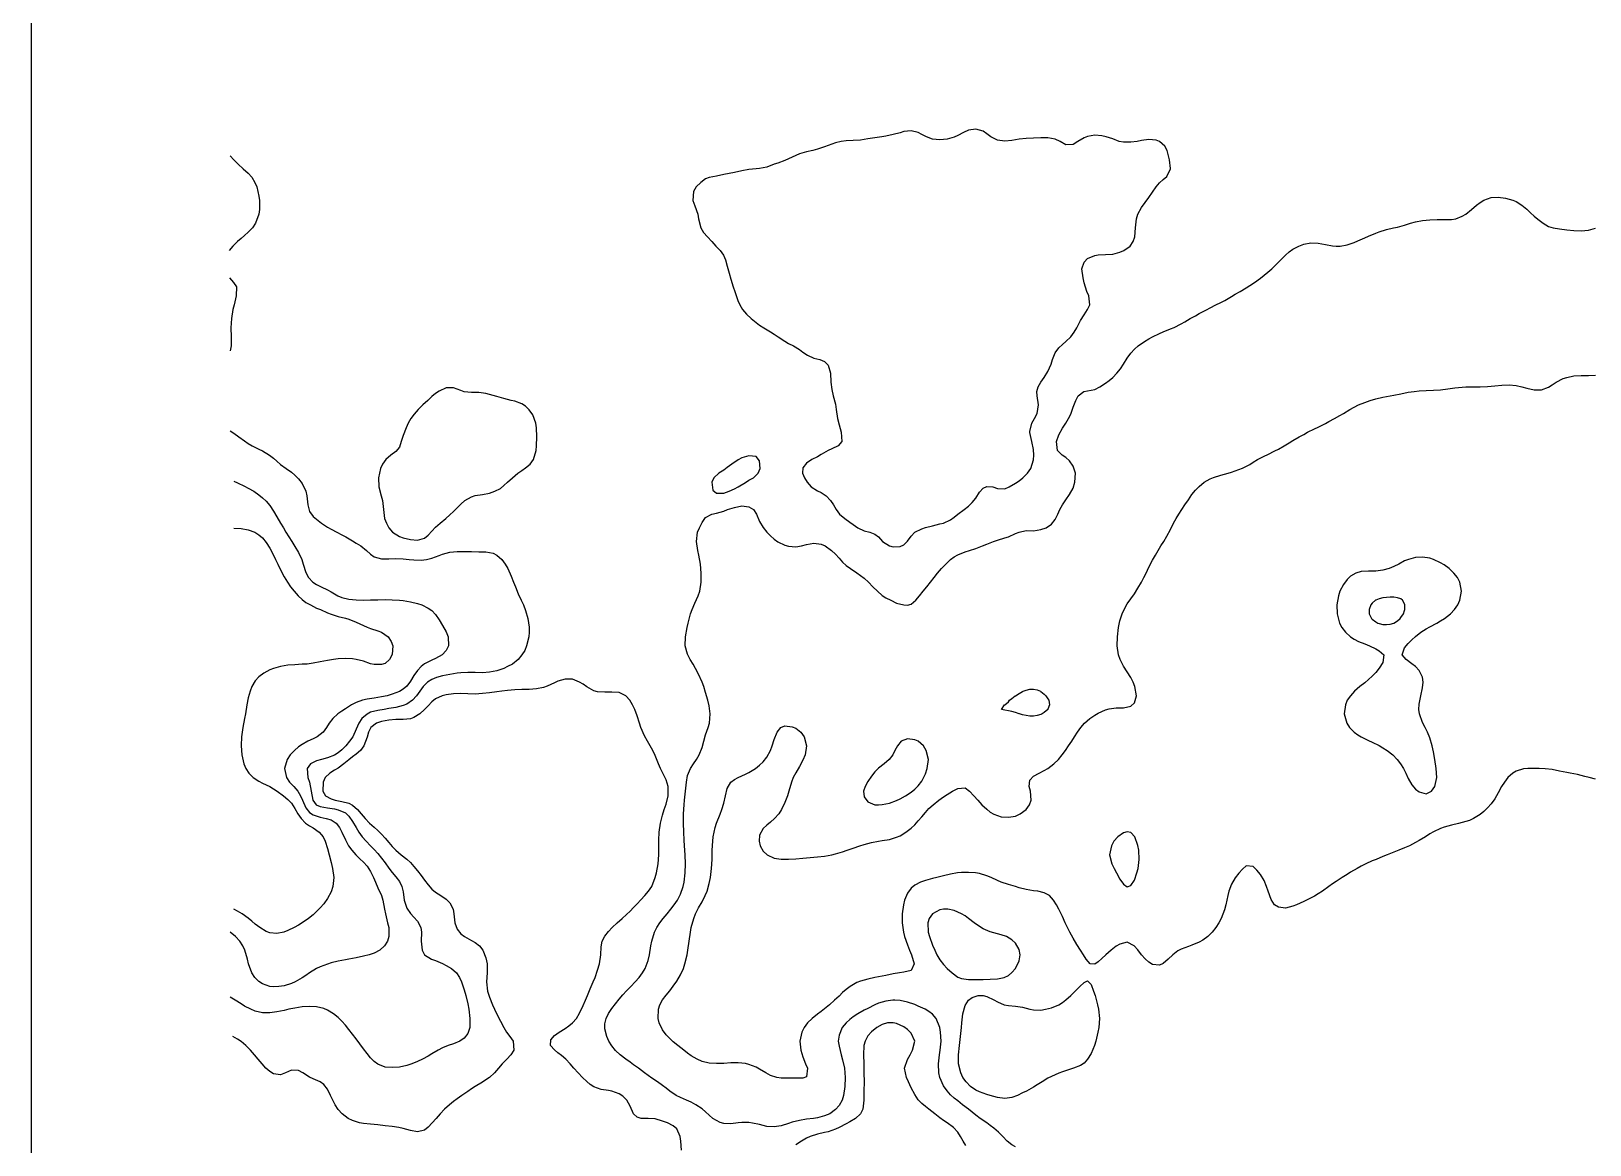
# Model space of a CAD drawing. Header units: metres. Extents: x 0 to 190, y 0 to 286.
# Drawn here: x 0 to 95, y 150.3 to 218.2 of the extents above; entities that cross this region are included whole.
import ezdxf

# ---------------------------------------------------------------- set-up
doc = ezdxf.new("R2010")
doc.units = ezdxf.units.M
doc.layers.add('engrave', color=7, linetype='Continuous')
doc.layers.add('outline', color=7, linetype='Continuous')

msp = doc.modelspace()

# ---------------------------------------------------------------- linework, layer by layer
at = {"layer": 'engrave'}
for points in [[(52.53, 186.75), (52.97, 186.77), (53.19, 186.87), (53.41, 187.09), (53.63, 187.4), (53.85, 187.64), (54.29, 187.85), (54.51, 187.92), (54.94, 188.03), (55.38, 188.14), (55.6, 188.19), (56.04, 188.39), (56.26, 188.55), (56.49, 188.74), (56.86, 189.02), (57.14, 189.23), (57.36, 189.44), (57.58, 189.72), (57.8, 190.07), (58.02, 190.32), (58.24, 190.43), (58.61, 190.41), (58.9, 190.3), (59.34, 190.28), (59.61, 190.41), (59.99, 190.62), (60.21, 190.77), (60.45, 190.96), (60.73, 191.24), (60.93, 191.51), (61.09, 192.04), (61.12, 192.34), (61.09, 192.68), (60.99, 193.17), (60.87, 193.71), (60.87, 193.77), (61, 194.28), (61.16, 194.56), (61.31, 194.88), (61.39, 195.39), (61.32, 195.94), (61.3, 196.22), (61.37, 196.49), (61.54, 196.77), (61.75, 197.07), (61.97, 197.43), (62.17, 197.88), (62.26, 198.15), (62.41, 198.57), (62.63, 198.87), (62.85, 199.07), (63.07, 199.26), (63.36, 199.54), (63.58, 199.82), (63.74, 200.09), (63.95, 200.53), (64.17, 200.89), (64.39, 201.2), (64.53, 201.48), (64.46, 202.03), (64.34, 202.31), (64.17, 202.84), (64.11, 203.14), (64.04, 203.69), (64.17, 204.09), (64.39, 204.32), (64.83, 204.5), (65.04, 204.54), (65.48, 204.55), (65.92, 204.58), (66.36, 204.7), (66.59, 204.8), (66.98, 205.07), (67.17, 205.35), (67.26, 205.63), (67.31, 206.18), (67.37, 206.73), (67.46, 207.02), (67.68, 207.41), (67.9, 207.72), (68.12, 208.02), (68.34, 208.35), (68.56, 208.67), (68.78, 208.92), (69, 209.12), (69.22, 209.31), (69.44, 209.77), (69.44, 209.8), (69.38, 210.33), (69.23, 210.89), (69.09, 211.16), (68.78, 211.44), (68.56, 211.52), (68.12, 211.57), (67.68, 211.5), (67.42, 211.44), (67.02, 211.39), (66.58, 211.39), (66.31, 211.44), (65.92, 211.6), (65.53, 211.72), (65.26, 211.78), (64.83, 211.82), (64.39, 211.75), (64.17, 211.66), (63.8, 211.44), (63.51, 211.26), (63.07, 211.23), (62.71, 211.44), (62.41, 211.59), (61.97, 211.67), (61.53, 211.66), (61.09, 211.65), (60.65, 211.63), (60.21, 211.58), (59.78, 211.5), (59.34, 211.46), (58.9, 211.52), (58.49, 211.72), (58.24, 211.91), (58.02, 212.06), (57.58, 212.19), (57.14, 212.14), (56.83, 211.99), (56.48, 211.81), (56.26, 211.7), (55.82, 211.59), (55.38, 211.55), (54.94, 211.58), (54.57, 211.72), (54.29, 211.87), (54.07, 211.99), (53.63, 212.1), (53.19, 212.04), (52.97, 211.97), (52.53, 211.86), (52.09, 211.76), (51.84, 211.72), (51.43, 211.66), (50.99, 211.6), (50.55, 211.53), (50.11, 211.51), (49.67, 211.49), (49.37, 211.44), (49.02, 211.35), (48.58, 211.2), (48.36, 211.12), (47.92, 210.97), (47.64, 210.89), (47.26, 210.81), (46.82, 210.68), (46.6, 210.59), (46.16, 210.38), (45.94, 210.29), (45.5, 210.12), (45.28, 210.05), (44.84, 209.88), (44.4, 209.79), (44.19, 209.77), (43.75, 209.74), (43.31, 209.65), (42.87, 209.56), (42.54, 209.5), (42.21, 209.42), (41.77, 209.33), (41.33, 209.25), (41.11, 209.16), (40.82, 208.95), (40.54, 208.67), (40.36, 208.4), (40.33, 207.84), (40.45, 207.52), (40.63, 207.01), (40.67, 206.73), (40.81, 206.18), (40.98, 205.9), (41.23, 205.63), (41.48, 205.35), (41.74, 205.07), (41.99, 204.8), (42.2, 204.52), (42.32, 204.24), (42.43, 203.85), (42.54, 203.41), (42.65, 203.05), (42.79, 202.58), (42.88, 202.31), (43.07, 201.75), (43.19, 201.48), (43.36, 201.2), (43.59, 200.92), (43.89, 200.65), (44.19, 200.42), (44.4, 200.26), (44.66, 200.09), (45.06, 199.85), (45.28, 199.71), (45.52, 199.54), (45.94, 199.27), (46.16, 199.14), (46.46, 198.99), (46.82, 198.76), (47.04, 198.6), (47.32, 198.43), (47.7, 198.25), (48.07, 198.15), (48.36, 198.03), (48.58, 197.82), (48.72, 197.32), (48.73, 196.77), (48.8, 196.34), (48.89, 195.94), (49.02, 195.43), (49.07, 195.11), (49.15, 194.56), (49.24, 194.18), (49.36, 193.73), (49.4, 193.17), (49.18, 192.9), (48.8, 192.72), (48.57, 192.62), (48.14, 192.38), (47.92, 192.24), (47.59, 192.07), (47.26, 191.84), (47.04, 191.56), (47.02, 191.24), (47.13, 190.96), (47.29, 190.68), (47.54, 190.41), (47.92, 190.16), (48.14, 190.05), (48.45, 189.85), (48.72, 189.57), (48.9, 189.3), (49.06, 189.02), (49.27, 188.74), (49.59, 188.47), (49.89, 188.26), (50.11, 188.1), (50.38, 187.91), (50.77, 187.72), (51.12, 187.64), (51.43, 187.52), (51.65, 187.35), (51.89, 187.08), (52.31, 186.81), (52.53, 186.75)], [(12.13, 210.57), (12.35, 210.33), (12.62, 210.06), (12.93, 209.78), (13.22, 209.52), (13.44, 209.26), (13.63, 208.95), (13.75, 208.67), (13.88, 208.12), (13.92, 207.84), (13.92, 207.29), (13.88, 207.01), (13.68, 206.46), (13.49, 206.18), (13.22, 205.91), (13.01, 205.72), (12.79, 205.53), (12.57, 205.35), (12.29, 205.07), (12.06, 204.8)], [(59.99, 150.19), (59.78, 150.32), (59.49, 150.55), (59.23, 150.83), (58.96, 151.1), (58.68, 151.34), (58.46, 151.5), (58.24, 151.66), (57.85, 151.93), (57.58, 152.13), (57.36, 152.3), (57.12, 152.49), (56.77, 152.76), (56.48, 152.99), (56.26, 153.17), (56.04, 153.37), (55.82, 153.61), (55.6, 153.92), (55.38, 154.42), (55.32, 154.7), (55.3, 155.26), (55.37, 155.81), (55.41, 156.09), (55.46, 156.64), (55.43, 157.19), (55.38, 157.47), (55.16, 158.01), (54.94, 158.27), (54.72, 158.44), (54.49, 158.58), (54.07, 158.77), (53.85, 158.86), (53.41, 159.01), (52.97, 159.11), (52.63, 159.13), (52.52, 159.13), (52.09, 159.08), (51.65, 158.94), (51.43, 158.84), (50.99, 158.63), (50.77, 158.52), (50.39, 158.3), (50.11, 158.12), (49.89, 157.95), (49.67, 157.75), (49.44, 157.47), (49.24, 156.99), (49.19, 156.64), (49.24, 156.32), (49.37, 155.81), (49.46, 155.5), (49.57, 154.98), (49.61, 154.42), (49.6, 153.87), (49.51, 153.32), (49.42, 153.04), (49.24, 152.72), (49.02, 152.47), (48.67, 152.21), (48.36, 152.08), (47.92, 151.97), (47.69, 151.93), (47.26, 151.88), (46.82, 151.81), (46.38, 151.69), (46.16, 151.62), (45.72, 151.47), (45.28, 151.41), (44.84, 151.44), (44.4, 151.55), (43.97, 151.64), (43.75, 151.67), (43.31, 151.67), (43.09, 151.65), (42.65, 151.59), (42.21, 151.61), (41.99, 151.67), (41.55, 151.93), (41.33, 152.13), (41.11, 152.33), (40.89, 152.51), (40.52, 152.76), (40.23, 152.91), (39.95, 153.04), (39.57, 153.2), (39.32, 153.32), (38.92, 153.58), (38.7, 153.77), (38.48, 153.94), (38.17, 154.15), (37.82, 154.39), (37.6, 154.54), (37.38, 154.71), (37.02, 154.98), (36.72, 155.19), (36.5, 155.35), (36.25, 155.53), (35.9, 155.81), (35.62, 156.07), (35.4, 156.34), (35.21, 156.64), (35.08, 156.92), (34.96, 157.39), (34.96, 157.68), (35.04, 158.02), (35.18, 158.31), (35.4, 158.63), (35.62, 158.91), (35.84, 159.19), (36.06, 159.45), (36.28, 159.69), (36.55, 159.96), (36.82, 160.24), (37.06, 160.51), (37.26, 160.79), (37.42, 161.07), (37.6, 161.54), (37.68, 161.9), (37.77, 162.45), (37.82, 162.73), (37.99, 163.28), (38.13, 163.56), (38.31, 163.84), (38.53, 164.11), (38.76, 164.39), (38.99, 164.67), (39.2, 164.94), (39.39, 165.22), (39.57, 165.58), (39.74, 166.05), (39.8, 166.33), (39.87, 166.88), (39.89, 167.43), (39.86, 167.99), (39.82, 168.54), (39.79, 168.87), (39.77, 169.37), (39.75, 169.92), (39.75, 170.48), (39.79, 171.03), (39.82, 171.31), (39.89, 171.86), (39.94, 172.42), (40.01, 172.82), (40.19, 173.25), (40.36, 173.52), (40.55, 173.8), (40.71, 174.08), (40.89, 174.53), (41, 174.91), (41.11, 175.29), (41.26, 175.74), (41.34, 176.01), (41.39, 176.57), (41.33, 177.07), (41.25, 177.4), (41.11, 177.88), (40.99, 178.23), (40.89, 178.5), (40.67, 179), (40.5, 179.33), (40.34, 179.61), (40.17, 179.89), (40.01, 180.21), (39.86, 180.72), (39.89, 181.27), (39.98, 181.83), (40.04, 182.1), (40.18, 182.66), (40.28, 182.93), (40.45, 183.31), (40.66, 183.76), (40.75, 184.04), (40.84, 184.59), (40.84, 185.15), (40.79, 185.7), (40.69, 186.25), (40.64, 186.53), (40.56, 187.08), (40.62, 187.64), (40.73, 187.91), (40.89, 188.24), (41.11, 188.53), (41.48, 188.74), (41.77, 188.8), (42.21, 188.92), (42.44, 189.02), (42.87, 189.15), (43.31, 189.25), (43.75, 189.19), (44.02, 189.02), (44.21, 188.74), (44.4, 188.3), (44.62, 187.93), (44.84, 187.65), (45.06, 187.42), (45.28, 187.22), (45.5, 187.05), (45.94, 186.84), (46.16, 186.79), (46.6, 186.75), (46.96, 186.81), (47.26, 186.89), (47.7, 186.98), (48.14, 186.91), (48.39, 186.81), (48.79, 186.53), (49.02, 186.3), (49.24, 186.05), (49.46, 185.81), (49.67, 185.61), (49.93, 185.42), (50.33, 185.16), (50.55, 185.01), (50.77, 184.83), (51.03, 184.59), (51.3, 184.32), (51.58, 184.04), (51.87, 183.79), (52.09, 183.65), (52.39, 183.49), (52.75, 183.32), (53.18, 183.21), (53.41, 183.2), (53.63, 183.26), (53.91, 183.49), (54.14, 183.76), (54.37, 184.04), (54.6, 184.32), (54.81, 184.59), (55.03, 184.87), (55.25, 185.15), (55.49, 185.42), (55.75, 185.7), (56.04, 185.97), (56.26, 186.14), (56.48, 186.27), (56.92, 186.45), (57.19, 186.53), (57.58, 186.65), (57.99, 186.81), (58.24, 186.91), (58.65, 187.08), (58.9, 187.16), (59.34, 187.29), (59.56, 187.36), (59.99, 187.55), (60.21, 187.65), (60.65, 187.75), (61.09, 187.73), (61.53, 187.8), (61.87, 187.91), (62.19, 188.13), (62.41, 188.41), (62.58, 188.74), (62.7, 189.02), (62.85, 189.3), (63.07, 189.62), (63.29, 189.94), (63.51, 190.33), (63.62, 190.68), (63.65, 191.24), (63.51, 191.66), (63.29, 191.99), (63.07, 192.19), (62.83, 192.34), (62.55, 192.62), (62.5, 193.17), (62.63, 193.58), (62.85, 193.98), (63.06, 194.28), (63.23, 194.56), (63.37, 194.83), (63.51, 195.25), (63.67, 195.66), (63.81, 195.94), (64.16, 196.22), (64.39, 196.25), (64.83, 196.34), (65.14, 196.49), (65.48, 196.72), (65.7, 196.88), (65.92, 197.06), (66.18, 197.32), (66.4, 197.6), (66.58, 197.88), (66.8, 198.24), (67.02, 198.55), (67.24, 198.78), (67.47, 198.99), (67.86, 199.26), (68.12, 199.42), (68.34, 199.54), (68.78, 199.74), (69, 199.84), (69.44, 200.02), (69.66, 200.11), (70.1, 200.33), (70.31, 200.45), (70.65, 200.65), (70.97, 200.83), (71.19, 200.96), (71.63, 201.19), (71.85, 201.3), (72.21, 201.48), (72.51, 201.63), (72.75, 201.75), (73.17, 202), (73.39, 202.14), (73.68, 202.31), (74.05, 202.53), (74.27, 202.67), (74.57, 202.86), (74.93, 203.11), (75.15, 203.29), (75.37, 203.47), (75.61, 203.69), (75.9, 203.97), (76.17, 204.24), (76.46, 204.52), (76.68, 204.72), (76.9, 204.88), (77.26, 205.07), (77.56, 205.19), (78, 205.27), (78.44, 205.25), (78.88, 205.16), (79.32, 205.09), (79.54, 205.07), (79.78, 205.07), (80.2, 205.14), (80.63, 205.29), (80.85, 205.38), (81.29, 205.57), (81.51, 205.67), (81.95, 205.86), (82.17, 205.94), (82.61, 206.08), (83.04, 206.18), (83.27, 206.23), (83.71, 206.35), (84.06, 206.46), (84.37, 206.54), (84.81, 206.62), (85.25, 206.66), (85.69, 206.68), (86.12, 206.68), (86.56, 206.68), (86.84, 206.73), (87.22, 206.89), (87.44, 207.02), (87.78, 207.29), (88.1, 207.56), (88.32, 207.73), (88.54, 207.86), (88.98, 208.02), (89.42, 208.05), (89.86, 207.99), (90.3, 207.87), (90.52, 207.78), (90.86, 207.56), (91.17, 207.31), (91.39, 207.1), (91.61, 206.9), (91.83, 206.7), (92.15, 206.46), (92.49, 206.27), (92.76, 206.18), (93.15, 206.11), (93.59, 206.06), (94.03, 206.01), (94.47, 205.99), (94.91, 206.04), (95.35, 206.17)], [(12.08, 203.14), (12.34, 202.86), (12.52, 202.58), (12.5, 202.03), (12.37, 201.48), (12.3, 201.2), (12.2, 200.65), (12.17, 200.09), (12.19, 199.54), (12.18, 198.99), (12.13, 198.69)], [(95.35, 172.59), (94.96, 172.69), (94.69, 172.76), (94.25, 172.87), (93.81, 172.96), (93.59, 173), (93.15, 173.09), (92.71, 173.18), (92.27, 173.23), (91.91, 173.25), (91.61, 173.25), (91.22, 173.25), (90.96, 173.22), (90.52, 173.08), (90.3, 172.95), (90, 172.69), (89.79, 172.42), (89.62, 172.14), (89.42, 171.77), (89.2, 171.4), (88.98, 171.1), (88.76, 170.84), (88.54, 170.63), (88.32, 170.45), (87.91, 170.2), (87.66, 170.08), (87.22, 169.95), (87, 169.89), (86.56, 169.79), (86.12, 169.67), (85.9, 169.59), (85.47, 169.38), (85.25, 169.26), (84.99, 169.09), (84.59, 168.85), (84.37, 168.73), (84, 168.54), (83.71, 168.41), (83.36, 168.26), (83.05, 168.15), (82.65, 167.99), (82.39, 167.89), (81.97, 167.71), (81.73, 167.61), (81.35, 167.43), (81.07, 167.3), (80.81, 167.16), (80.42, 166.93), (80.2, 166.79), (79.9, 166.6), (79.54, 166.36), (79.32, 166.21), (79.09, 166.05), (78.7, 165.77), (78.44, 165.61), (78.22, 165.47), (77.78, 165.24), (77.56, 165.14), (77.13, 164.94), (76.9, 164.86), (76.46, 164.74), (76.02, 164.79), (75.78, 164.94), (75.58, 165.26), (75.4, 165.77), (75.3, 166.05), (75.15, 166.42), (74.93, 166.78), (74.71, 167.06), (74.49, 167.27), (74.05, 167.31), (73.83, 167.12), (73.61, 166.87), (73.39, 166.58), (73.17, 166.2), (73, 165.77), (72.93, 165.5), (72.81, 164.94), (72.73, 164.64), (72.53, 164.11), (72.38, 163.84), (72.2, 163.56), (71.98, 163.28), (71.71, 163), (71.41, 162.78), (71.19, 162.66), (70.75, 162.48), (70.53, 162.4), (70.1, 162.24), (69.88, 162.13), (69.58, 161.9), (69.29, 161.62), (69, 161.37), (68.78, 161.27), (68.34, 161.3), (68.12, 161.44), (67.9, 161.64), (67.68, 161.9), (67.46, 162.19), (67.22, 162.45), (66.8, 162.66), (66.36, 162.55), (66.14, 162.42), (65.83, 162.17), (65.51, 161.9), (65.26, 161.66), (65.04, 161.47), (64.83, 161.32), (64.55, 161.34), (64.31, 161.62), (64.13, 161.9), (63.95, 162.18), (63.73, 162.53), (63.51, 162.91), (63.3, 163.28), (63.16, 163.56), (63.03, 163.84), (62.85, 164.22), (62.64, 164.67), (62.5, 164.94), (62.32, 165.22), (62.06, 165.5), (61.75, 165.68), (61.36, 165.77), (61.09, 165.8), (60.65, 165.87), (60.21, 165.98), (59.99, 166.05), (59.56, 166.18), (59.13, 166.33), (58.9, 166.42), (58.51, 166.6), (58.24, 166.71), (57.8, 166.84), (57.55, 166.88), (57.14, 166.91), (56.7, 166.91), (56.46, 166.88), (56.04, 166.81), (55.6, 166.71), (55.2, 166.6), (54.94, 166.54), (54.51, 166.42), (54.21, 166.33), (53.85, 166.14), (53.63, 165.95), (53.41, 165.65), (53.23, 165.22), (53.16, 164.94), (53.09, 164.39), (53.09, 163.84), (53.17, 163.28), (53.23, 163), (53.41, 162.5), (53.54, 162.17), (53.66, 161.9), (53.82, 161.34), (53.63, 160.93), (53.19, 160.84), (52.92, 160.79), (52.53, 160.73), (52.09, 160.64), (51.65, 160.56), (51.43, 160.51), (50.99, 160.42), (50.55, 160.29), (50.33, 160.2), (49.91, 159.96), (49.67, 159.78), (49.46, 159.59), (49.24, 159.38), (48.97, 159.13), (48.66, 158.85), (48.36, 158.61), (48.14, 158.44), (47.92, 158.28), (47.6, 158.02), (47.32, 157.75), (47.11, 157.47), (46.97, 157.19), (46.86, 156.64), (46.91, 156.09), (47.04, 155.67), (47.2, 155.26), (47.31, 154.98), (47.26, 154.46), (47.04, 154.38), (46.6, 154.37), (46.16, 154.38), (45.72, 154.39), (45.45, 154.42), (45.06, 154.55), (44.77, 154.7), (44.4, 154.93), (44.19, 155.05), (43.75, 155.22), (43.53, 155.28), (43.09, 155.32), (42.65, 155.31), (42.21, 155.28), (41.77, 155.28), (41.33, 155.3), (40.89, 155.4), (40.59, 155.53), (40.23, 155.75), (40.01, 155.9), (39.77, 156.09), (39.41, 156.36), (39.13, 156.59), (38.92, 156.79), (38.7, 157.02), (38.48, 157.32), (38.27, 157.75), (38.21, 158.02), (38.23, 158.58), (38.32, 158.85), (38.48, 159.15), (38.7, 159.44), (38.92, 159.71), (39.13, 159.98), (39.35, 160.29), (39.57, 160.67), (39.75, 161.07), (39.85, 161.34), (39.98, 161.9), (40.03, 162.17), (40.11, 162.73), (40.18, 163.28), (40.23, 163.56), (40.39, 164.11), (40.49, 164.39), (40.67, 164.75), (40.89, 165.13), (41.09, 165.5), (41.21, 165.77), (41.33, 166.24), (41.4, 166.6), (41.47, 167.16), (41.5, 167.71), (41.51, 168.26), (41.54, 168.82), (41.57, 169.09), (41.69, 169.65), (41.78, 169.92), (41.99, 170.46), (42.1, 170.75), (42.21, 171.14), (42.31, 171.58), (42.43, 172.02), (42.65, 172.41), (42.87, 172.58), (43.09, 172.7), (43.53, 172.89), (43.75, 173), (44.15, 173.25), (44.4, 173.44), (44.62, 173.65), (44.84, 173.94), (45.06, 174.35), (45.16, 174.63), (45.28, 175.01), (45.47, 175.46), (45.69, 175.74), (45.94, 175.84), (46.38, 175.79), (46.6, 175.71), (46.92, 175.46), (47.12, 175.18), (47.26, 174.63), (47.17, 174.08), (47.04, 173.75), (46.82, 173.36), (46.6, 172.99), (46.45, 172.69), (46.34, 172.42), (46.18, 171.86), (46.09, 171.58), (45.94, 171.18), (45.74, 170.75), (45.56, 170.48), (45.31, 170.2), (45.06, 169.98), (44.84, 169.8), (44.62, 169.59), (44.4, 169.19), (44.37, 168.82), (44.43, 168.54), (44.62, 168.2), (44.85, 167.99), (45.28, 167.79), (45.72, 167.72), (46.16, 167.72), (46.6, 167.74), (47.04, 167.78), (47.48, 167.82), (47.92, 167.86), (48.36, 167.91), (48.8, 167.99), (49.02, 168.04), (49.46, 168.16), (49.74, 168.26), (50.11, 168.4), (50.5, 168.54), (50.77, 168.62), (51.21, 168.74), (51.65, 168.82), (51.87, 168.85), (52.31, 168.92), (52.75, 169.06), (52.97, 169.15), (53.31, 169.37), (53.63, 169.61), (53.85, 169.82), (54.07, 170.05), (54.29, 170.31), (54.51, 170.56), (54.72, 170.8), (54.98, 171.03), (55.33, 171.31), (55.6, 171.51), (55.82, 171.66), (56.16, 171.86), (56.48, 172.03), (56.92, 172.06), (57.19, 171.86), (57.45, 171.58), (57.69, 171.31), (57.95, 171.03), (58.24, 170.76), (58.46, 170.59), (58.68, 170.47), (59.12, 170.31), (59.56, 170.27), (59.99, 170.35), (60.28, 170.48), (60.65, 170.75), (60.85, 171.03), (60.94, 171.31), (60.9, 171.86), (60.83, 172.14), (60.87, 172.53), (61.09, 172.78), (61.43, 172.97), (61.75, 173.12), (61.97, 173.25), (62.34, 173.52), (62.62, 173.8), (62.84, 174.08), (63.05, 174.35), (63.23, 174.63), (63.42, 174.91), (63.6, 175.18), (63.78, 175.46), (63.98, 175.74), (64.21, 176.01), (64.53, 176.29), (64.83, 176.49), (65.04, 176.62), (65.48, 176.82), (65.7, 176.88), (66.14, 176.93), (66.58, 176.94), (67.02, 177.05), (67.24, 177.25), (67.37, 177.67), (67.27, 178.23), (67.16, 178.5), (67.02, 178.78), (66.8, 179.13), (66.58, 179.48), (66.37, 179.89), (66.27, 180.16), (66.19, 180.72), (66.22, 181.27), (66.28, 181.83), (66.36, 182.24), (66.49, 182.66), (66.61, 182.93), (66.8, 183.28), (67.02, 183.59), (67.24, 183.89), (67.46, 184.22), (67.68, 184.59), (67.82, 184.87), (67.95, 185.15), (68.12, 185.5), (68.34, 185.93), (68.52, 186.25), (68.69, 186.53), (68.86, 186.81), (69.04, 187.08), (69.22, 187.39), (69.44, 187.81), (69.63, 188.19), (69.79, 188.47), (69.96, 188.74), (70.13, 189.02), (70.32, 189.3), (70.53, 189.62), (70.75, 189.93), (70.97, 190.2), (71.19, 190.43), (71.49, 190.68), (71.85, 190.89), (72.07, 190.98), (72.51, 191.11), (72.95, 191.23), (73.17, 191.3), (73.61, 191.45), (73.83, 191.54), (74.27, 191.77), (74.49, 191.9), (74.75, 192.07), (75.15, 192.28), (75.37, 192.38), (75.8, 192.59), (76.02, 192.7), (76.37, 192.9), (76.68, 193.08), (76.9, 193.22), (77.29, 193.45), (77.56, 193.6), (77.8, 193.73), (78.22, 193.94), (78.44, 194.04), (78.88, 194.26), (79.1, 194.38), (79.43, 194.56), (79.76, 194.75), (79.98, 194.88), (80.38, 195.11), (80.63, 195.25), (80.9, 195.39), (81.29, 195.55), (81.62, 195.66), (81.95, 195.76), (82.39, 195.86), (82.83, 195.94), (83.05, 195.98), (83.49, 196.07), (83.93, 196.16), (84.3, 196.22), (84.59, 196.25), (85.03, 196.28), (85.47, 196.3), (85.9, 196.32), (86.34, 196.37), (86.78, 196.43), (87.22, 196.48), (87.44, 196.5), (87.88, 196.5), (88.32, 196.5), (88.76, 196.52), (89.2, 196.56), (89.64, 196.6), (90.08, 196.62), (90.52, 196.57), (90.86, 196.49), (91.17, 196.41), (91.61, 196.31), (92.05, 196.32), (92.49, 196.48), (92.71, 196.62), (92.95, 196.77), (93.37, 197), (93.59, 197.07), (94.03, 197.16), (94.47, 197.19), (94.91, 197.19), (95.35, 197.21)], [(22.67, 187.3), (23.11, 187.19), (23.54, 187.15), (23.98, 187.27), (24.2, 187.45), (24.42, 187.7), (24.64, 187.94), (24.93, 188.19), (25.27, 188.47), (25.52, 188.69), (25.74, 188.9), (25.96, 189.13), (26.18, 189.35), (26.44, 189.57), (26.84, 189.8), (27.06, 189.87), (27.5, 189.93), (27.94, 190.02), (28.25, 190.13), (28.6, 190.31), (28.81, 190.48), (29.03, 190.68), (29.33, 190.96), (29.67, 191.24), (29.91, 191.4), (30.13, 191.56), (30.41, 191.79), (30.61, 192.07), (30.78, 192.62), (30.8, 192.9), (30.82, 193.45), (30.79, 193.99), (30.75, 194.28), (30.57, 194.78), (30.35, 195.1), (30.13, 195.31), (29.91, 195.45), (29.47, 195.62), (29.25, 195.67), (28.81, 195.79), (28.38, 195.9), (28.16, 195.96), (27.72, 196.09), (27.28, 196.14), (26.84, 196.15), (26.4, 196.2), (26.18, 196.28), (25.74, 196.43), (25.3, 196.43), (24.86, 196.24), (24.64, 196.09), (24.42, 195.91), (24.17, 195.66), (23.88, 195.39), (23.58, 195.11), (23.34, 194.83), (23.14, 194.56), (22.98, 194.28), (22.85, 194), (22.67, 193.54), (22.56, 193.17), (22.45, 192.82), (22.23, 192.56), (21.93, 192.34), (21.62, 192.07), (21.42, 191.79), (21.29, 191.51), (21.17, 190.96), (21.2, 190.41), (21.34, 189.85), (21.42, 189.57), (21.47, 189.02), (21.54, 188.47), (21.65, 188.19), (21.79, 187.91), (22.02, 187.64), (22.45, 187.38), (22.67, 187.3)], [(12.13, 193.82), (12.35, 193.67), (12.65, 193.45), (13.01, 193.2), (13.22, 193.05), (13.46, 192.9), (13.88, 192.7), (14.1, 192.6), (14.52, 192.34), (14.76, 192.15), (14.98, 191.96), (15.2, 191.77), (15.55, 191.51), (15.86, 191.29), (16.08, 191.11), (16.3, 190.89), (16.52, 190.6), (16.74, 190.13), (16.8, 189.85), (16.87, 189.3), (16.96, 188.91), (17.18, 188.6), (17.4, 188.43), (17.7, 188.19), (18.06, 187.95), (18.28, 187.82), (18.64, 187.64), (18.93, 187.48), (19.17, 187.36), (19.59, 187.11), (19.81, 186.98), (20.1, 186.81), (20.44, 186.53), (20.69, 186.3), (20.91, 186.14), (21.35, 186.01), (21.79, 186.02), (22.23, 186.04), (22.67, 186.01), (23.03, 185.98), (23.33, 185.95), (23.76, 185.94), (24.1, 185.98), (24.42, 186.05), (24.86, 186.23), (25.08, 186.31), (25.52, 186.42), (25.96, 186.46), (26.4, 186.47), (26.84, 186.47), (27.28, 186.45), (27.72, 186.44), (28.16, 186.37), (28.38, 186.25), (28.68, 185.98), (28.88, 185.7), (29.05, 185.42), (29.25, 184.96), (29.4, 184.59), (29.51, 184.32), (29.69, 183.88), (29.87, 183.49), (30, 183.21), (30.13, 182.86), (30.28, 182.38), (30.35, 181.86), (30.36, 181.55), (30.34, 181.27), (30.2, 180.72), (30.08, 180.44), (29.91, 180.16), (29.68, 179.89), (29.33, 179.61), (29.03, 179.45), (28.8, 179.33), (28.38, 179.2), (27.94, 179.12), (27.5, 179.08), (27.06, 179.09), (26.62, 179.1), (26.18, 179.08), (25.96, 179.05), (25.52, 178.98), (25.08, 178.88), (24.71, 178.78), (24.42, 178.67), (24.16, 178.5), (23.89, 178.23), (23.68, 177.95), (23.49, 177.67), (23.24, 177.4), (22.89, 177.17), (22.67, 177.08), (22.23, 176.97), (21.79, 176.89), (21.52, 176.84), (21.13, 176.78), (20.69, 176.67), (20.47, 176.56), (20.15, 176.29), (19.98, 176.01), (19.81, 175.64), (19.6, 175.18), (19.41, 174.91), (19.18, 174.63), (18.93, 174.38), (18.71, 174.2), (18.49, 174.06), (18.06, 173.89), (17.69, 173.8), (17.4, 173.71), (17.03, 173.52), (16.83, 173.25), (16.86, 172.69), (16.96, 172.42), (17.06, 171.86), (17.16, 171.31), (17.38, 171.03), (17.62, 170.93), (18.06, 170.85), (18.49, 170.78), (18.71, 170.73), (19.15, 170.55), (19.37, 170.35), (19.59, 170.02), (19.8, 169.65), (19.98, 169.37), (20.18, 169.09), (20.42, 168.82), (20.69, 168.54), (20.91, 168.31), (21.13, 168.07), (21.35, 167.79), (21.57, 167.49), (21.79, 167.18), (22.01, 166.9), (22.23, 166.64), (22.45, 166.36), (22.6, 166.05), (22.67, 165.74), (22.73, 165.22), (22.89, 164.74), (23.11, 164.42), (23.33, 164.19), (23.54, 163.94), (23.75, 163.56), (23.8, 163.28), (23.78, 162.73), (23.83, 162.17), (23.98, 161.89), (24.41, 161.62), (24.64, 161.54), (25.08, 161.36), (25.3, 161.25), (25.61, 161.07), (25.92, 160.79), (26.1, 160.51), (26.23, 160.24), (26.4, 159.76), (26.5, 159.41), (26.62, 158.9), (26.67, 158.58), (26.74, 158.02), (26.73, 157.47), (26.62, 157.1), (26.4, 156.82), (26.12, 156.64), (25.74, 156.48), (25.42, 156.36), (25.08, 156.23), (24.8, 156.09), (24.42, 155.86), (24.2, 155.73), (23.85, 155.53), (23.54, 155.39), (23.2, 155.26), (22.89, 155.16), (22.45, 155.06), (22.01, 155.02), (21.57, 155.06), (21.13, 155.23)], [(41.77, 190.02), (42.21, 190.01), (42.55, 190.13), (42.87, 190.29), (43.09, 190.41), (43.53, 190.66), (43.75, 190.8), (44.02, 190.96), (44.32, 191.24), (44.44, 191.51), (44.4, 191.98), (44.19, 192.26), (43.75, 192.29), (43.31, 192.16), (43.09, 192.05), (42.7, 191.79), (42.43, 191.58), (42.21, 191.42), (41.92, 191.24), (41.61, 190.96), (41.48, 190.68), (41.55, 190.19), (41.77, 190.02)], [(12.35, 190.75), (12.57, 190.65), (13.01, 190.45), (13.22, 190.33), (13.58, 190.13), (13.88, 189.92), (14.1, 189.74), (14.32, 189.52), (14.54, 189.26), (14.76, 188.93), (14.98, 188.57), (15.2, 188.19), (15.37, 187.91), (15.53, 187.64), (15.7, 187.36), (15.88, 187.08), (16.08, 186.77), (16.3, 186.41), (16.49, 185.98), (16.58, 185.7), (16.74, 185.18), (16.9, 184.87), (17.16, 184.59), (17.4, 184.45), (17.67, 184.32), (18.06, 184.13), (18.28, 184), (18.7, 183.76), (18.93, 183.67), (19.37, 183.56), (19.81, 183.52), (20.25, 183.5), (20.69, 183.51), (21.13, 183.52), (21.57, 183.53), (22.01, 183.52), (22.45, 183.49), (22.67, 183.47), (23.11, 183.4), (23.54, 183.3), (23.82, 183.21), (24.2, 183.02), (24.42, 182.86), (24.64, 182.62), (24.86, 182.31), (25.08, 181.95), (25.3, 181.56), (25.42, 181.27), (25.44, 180.72), (25.3, 180.43), (25.04, 180.16), (24.64, 179.95), (24.42, 179.85), (23.98, 179.62), (23.76, 179.45), (23.54, 179.22), (23.33, 178.91), (23.11, 178.56), (22.89, 178.27), (22.67, 178.08), (22.45, 177.94), (22.01, 177.77), (21.7, 177.67), (21.35, 177.6), (20.91, 177.53), (20.47, 177.46), (20.19, 177.4), (19.81, 177.27), (19.52, 177.12), (19.15, 176.88), (18.93, 176.73), (18.7, 176.57), (18.39, 176.29), (18.17, 176.01), (18, 175.74), (17.79, 175.46), (17.43, 175.18), (17.18, 175.06), (16.87, 174.91), (16.52, 174.71), (16.3, 174.56), (16.05, 174.35), (15.78, 174.08), (15.6, 173.8), (15.44, 173.25), (15.57, 172.69), (15.75, 172.42), (16, 172.14), (16.26, 171.86), (16.42, 171.58), (16.53, 171.31), (16.74, 170.84), (16.96, 170.57), (17.18, 170.42), (17.62, 170.28), (17.98, 170.2), (18.28, 170.11), (18.58, 169.92), (18.79, 169.65), (18.93, 169.36), (19.15, 168.9), (19.35, 168.54), (19.54, 168.26), (19.78, 167.99), (20.03, 167.74), (20.25, 167.53), (20.47, 167.3), (20.69, 166.97), (20.86, 166.6), (20.98, 166.33), (21.13, 165.98), (21.35, 165.51), (21.44, 165.22), (21.54, 164.67), (21.59, 164.39), (21.72, 163.84), (21.79, 163.56), (21.8, 163), (21.71, 162.73), (21.54, 162.45), (21.25, 162.17), (20.91, 161.99), (20.6, 161.9), (20.25, 161.81), (19.81, 161.72), (19.37, 161.63), (19.15, 161.59), (18.71, 161.5), (18.28, 161.4), (18.06, 161.33), (17.62, 161.17), (17.4, 161.06), (16.96, 160.79), (16.74, 160.64), (16.52, 160.49), (16.1, 160.24), (15.86, 160.14), (15.42, 160.01), (15.1, 159.96), (14.76, 159.95)], [(12.35, 187.88), (12.79, 187.86), (13.22, 187.79), (13.64, 187.64), (13.88, 187.48), (14.1, 187.29), (14.32, 187.02), (14.54, 186.67), (14.76, 186.25), (14.89, 185.98), (15.03, 185.7), (15.2, 185.35), (15.42, 184.93), (15.62, 184.59), (15.81, 184.32), (16.02, 184.04), (16.27, 183.76), (16.52, 183.53), (16.74, 183.36), (17.03, 183.21), (17.4, 183.02), (17.63, 182.93), (18.06, 182.73), (18.28, 182.65), (18.71, 182.51), (19.15, 182.4), (19.37, 182.34), (19.81, 182.16), (20.03, 182.06), (20.47, 181.85), (20.69, 181.77), (21.13, 181.63), (21.35, 181.55), (21.75, 181.27), (21.95, 180.99), (22.05, 180.72), (22.01, 180.19), (21.84, 179.89), (21.57, 179.65), (21.35, 179.57), (20.91, 179.57), (20.69, 179.62), (20.25, 179.78), (19.81, 179.89), (19.59, 179.93), (19.15, 179.95), (18.71, 179.93), (18.42, 179.89), (18.06, 179.82), (17.62, 179.74), (17.18, 179.66), (16.83, 179.61), (16.52, 179.59), (16.08, 179.56), (15.64, 179.53), (15.2, 179.46), (14.76, 179.34), (14.54, 179.25), (14.18, 179.06), (13.88, 178.83), (13.66, 178.58), (13.45, 178.23), (13.34, 177.95), (13.22, 177.55), (13.15, 177.12), (13.06, 176.57), (13, 176.29), (12.9, 175.74), (12.81, 175.18), (12.79, 174.65), (12.79, 174.62), (12.83, 174.08), (12.96, 173.52), (13.08, 173.25), (13.26, 172.97), (13.53, 172.69), (13.88, 172.47), (14.1, 172.35), (14.54, 172.14), (14.76, 172.01), (15, 171.86), (15.37, 171.58), (15.64, 171.36), (15.86, 171.13), (16.08, 170.8), (16.26, 170.48), (16.45, 170.2), (16.73, 169.92), (16.96, 169.76), (17.18, 169.63), (17.56, 169.37), (17.79, 169.09), (17.92, 168.82), (18.06, 168.38), (18.16, 167.99), (18.28, 167.51), (18.36, 167.16), (18.44, 166.6), (18.39, 166.05), (18.28, 165.73), (18.06, 165.32), (17.84, 165.01), (17.62, 164.75), (17.4, 164.53), (17.18, 164.33), (16.9, 164.11), (16.52, 163.85), (16.3, 163.71), (16.02, 163.56), (15.64, 163.38), (15.39, 163.28), (14.98, 163.19), (14.54, 163.23)], [(84.59, 171.83), (85.03, 171.71), (85.34, 171.86), (85.55, 172.14), (85.67, 172.69), (85.64, 173.25), (85.55, 173.8), (85.47, 174.25), (85.39, 174.63), (85.25, 175.12), (85.11, 175.46), (84.97, 175.74), (84.81, 176.04), (84.62, 176.57), (84.58, 176.84), (84.59, 177.16), (84.69, 177.67), (84.81, 178.16), (84.85, 178.5), (84.81, 178.8), (84.59, 179.22), (84.37, 179.46), (84.15, 179.63), (83.81, 179.89), (83.57, 180.16), (83.71, 180.59), (83.93, 180.86), (84.15, 181.09), (84.37, 181.29), (84.7, 181.55), (85.03, 181.75), (85.25, 181.88), (85.68, 182.1), (85.9, 182.23), (86.15, 182.38), (86.5, 182.66), (86.76, 182.93), (86.95, 183.21), (87.08, 183.49), (87.18, 184.04), (87.07, 184.59), (86.93, 184.87), (86.72, 185.15), (86.43, 185.42), (86.12, 185.65), (85.9, 185.78), (85.47, 185.98), (85.25, 186.05), (84.81, 186.12), (84.37, 186.09), (83.94, 185.98), (83.71, 185.89), (83.35, 185.7), (83.05, 185.55), (82.77, 185.42), (82.39, 185.32), (81.95, 185.27), (81.51, 185.26), (81.07, 185.24), (80.74, 185.15), (80.42, 184.96), (80.2, 184.76), (79.98, 184.45), (79.77, 184.04), (79.68, 183.76), (79.58, 183.21), (79.6, 182.66), (79.75, 182.1), (79.89, 181.83), (80.1, 181.55), (80.41, 181.27), (80.63, 181.13), (80.91, 180.99), (81.29, 180.83), (81.58, 180.72), (81.95, 180.54), (82.17, 180.41), (82.45, 180.16), (82.39, 179.7), (82.17, 179.35), (81.95, 179.09), (81.73, 178.86), (81.51, 178.66), (81.29, 178.47), (80.99, 178.23), (80.66, 177.95), (80.42, 177.68), (80.22, 177.4), (80.1, 177.12), (80.03, 176.57), (80.18, 176.01), (80.36, 175.74), (80.63, 175.46), (80.85, 175.3), (81.07, 175.17), (81.51, 174.95), (81.73, 174.85), (82.17, 174.64), (82.39, 174.51), (82.64, 174.35), (82.99, 174.08), (83.26, 173.8), (83.47, 173.52), (83.65, 173.25), (83.78, 172.97), (83.93, 172.64), (84.15, 172.25), (84.37, 171.99), (84.59, 171.83)], [(82.17, 182.07), (82.39, 182.02), (82.61, 182.01), (82.83, 182.03), (83.05, 182.1), (83.06, 182.1), (83.27, 182.24), (83.44, 182.38), (83.49, 182.44), (83.64, 182.66), (83.71, 182.87), (83.73, 182.93), (83.73, 183.21), (83.71, 183.27), (83.59, 183.49), (83.49, 183.57), (83.27, 183.65), (83.05, 183.68), (82.83, 183.68), (82.61, 183.67), (82.39, 183.64), (82.17, 183.59), (81.95, 183.5), (81.93, 183.49), (81.73, 183.32), (81.65, 183.21), (81.55, 182.93), (81.56, 182.66), (81.7, 182.38), (81.73, 182.35), (81.95, 182.17), (82.08, 182.1), (82.17, 182.07)], [(39.64, 150), (39.6, 150.55), (39.56, 150.83), (39.35, 151.3), (39.13, 151.48), (38.78, 151.66), (38.48, 151.77), (38.04, 151.91), (37.6, 151.93), (37.18, 151.93), (36.94, 152.01), (36.72, 152.21), (36.5, 152.68), (36.3, 153.04), (36.06, 153.29), (35.84, 153.43), (35.4, 153.59), (35.18, 153.62), (34.74, 153.68), (34.3, 153.86), (34.08, 154), (33.87, 154.18), (33.6, 154.42), (33.33, 154.7), (33.08, 154.98), (32.85, 155.26), (32.59, 155.53), (32.33, 155.76), (32.11, 155.93), (31.89, 156.1), (31.66, 156.36), (31.67, 156.71), (31.89, 156.97), (32.18, 157.19), (32.55, 157.41), (32.77, 157.56), (32.99, 157.75), (33.23, 158.02), (33.43, 158.34), (33.65, 158.81), (33.78, 159.13), (33.9, 159.41), (34.08, 159.83), (34.26, 160.24), (34.37, 160.51), (34.52, 160.96), (34.64, 161.34), (34.72, 161.9), (34.74, 162.39), (34.81, 162.73), (34.96, 163.04), (35.18, 163.32), (35.42, 163.56), (35.72, 163.84), (36.03, 164.11), (36.28, 164.35), (36.5, 164.56), (36.72, 164.78), (36.94, 165.01), (37.16, 165.24), (37.4, 165.5), (37.63, 165.77), (37.82, 166.06), (38.04, 166.6), (38.11, 166.88), (38.21, 167.43), (38.25, 167.99), (38.25, 168.54), (38.26, 168.88), (38.28, 169.37), (38.35, 169.92), (38.48, 170.4), (38.59, 170.75), (38.7, 171.08), (38.83, 171.58), (38.83, 172.14), (38.7, 172.55), (38.49, 172.97), (38.36, 173.25), (38.24, 173.52), (38.04, 174.04), (37.89, 174.35), (37.73, 174.63), (37.57, 174.91), (37.38, 175.24), (37.16, 175.74), (37.07, 176.01), (36.94, 176.46), (36.8, 176.84), (36.66, 177.12), (36.49, 177.4), (36.24, 177.67), (35.84, 177.87), (35.4, 177.9), (34.96, 177.89), (34.52, 177.92), (34.3, 177.98), (33.87, 178.22), (33.65, 178.38), (33.43, 178.51), (32.99, 178.68), (32.55, 178.69), (32.11, 178.56), (31.89, 178.46), (31.45, 178.26), (31.23, 178.18), (30.79, 178.09), (30.35, 178.05), (29.91, 178.06), (29.47, 178.04), (29.03, 177.99), (28.69, 177.95), (28.38, 177.92), (27.94, 177.86), (27.5, 177.81), (27.06, 177.78), (26.62, 177.79), (26.18, 177.81), (25.74, 177.8), (25.3, 177.74), (25.04, 177.67), (24.64, 177.48), (24.42, 177.3), (24.2, 177.06), (23.98, 176.83), (23.69, 176.57), (23.33, 176.35), (23.11, 176.28), (22.67, 176.23), (22.23, 176.22), (21.79, 176.19), (21.35, 176.11), (21.05, 176.01), (20.71, 175.74), (20.57, 175.46), (20.47, 175.16), (20.28, 174.63), (20.08, 174.35), (19.81, 174.12), (19.59, 173.95), (19.37, 173.78), (19.05, 173.52), (18.71, 173.27), (18.49, 173.14), (18.21, 172.97), (17.92, 172.69), (17.79, 172.42), (17.77, 171.86), (17.93, 171.58), (18.28, 171.4), (18.52, 171.31), (18.93, 171.23), (19.37, 171.13), (19.59, 171.02), (19.89, 170.75), (20.12, 170.48), (20.36, 170.2), (20.63, 169.92), (20.91, 169.67), (21.13, 169.46), (21.35, 169.24), (21.57, 169), (21.79, 168.74), (22.01, 168.49), (22.23, 168.26), (22.56, 167.99), (22.89, 167.72), (23.11, 167.52), (23.33, 167.28), (23.54, 167.01), (23.76, 166.72), (23.98, 166.44), (24.2, 166.15), (24.42, 165.9), (24.64, 165.71), (24.97, 165.5), (25.3, 165.28), (25.52, 165.06), (25.72, 164.67), (25.77, 164.39), (25.83, 163.84), (25.96, 163.46), (26.18, 163.18), (26.41, 163), (26.84, 162.76), (27.06, 162.64), (27.32, 162.45), (27.53, 162.17), (27.72, 161.72), (27.79, 161.34), (27.79, 160.79), (27.75, 160.24), (27.82, 159.68), (27.94, 159.32), (28.11, 158.85), (28.23, 158.58), (28.38, 158.28), (28.6, 157.86), (28.8, 157.47), (28.97, 157.19), (29.17, 156.92), (29.37, 156.64), (29.41, 156.09), (29.24, 155.81), (28.99, 155.53), (28.71, 155.26), (28.48, 154.98), (28.24, 154.7), (27.94, 154.42), (27.72, 154.27), (27.5, 154.13), (27.06, 153.87), (26.84, 153.73), (26.62, 153.57), (26.25, 153.32), (25.96, 153.12), (25.74, 152.96), (25.5, 152.76), (25.19, 152.49), (24.93, 152.21), (24.69, 151.93), (24.45, 151.66), (24.2, 151.39), (23.98, 151.21), (23.54, 151.11), (23.11, 151.19), (22.67, 151.32), (22.4, 151.38), (22.01, 151.43), (21.57, 151.48), (21.13, 151.53), (20.69, 151.58), (20.25, 151.62), (20.01, 151.66), (19.59, 151.8), (19.33, 151.93), (18.95, 152.21), (18.71, 152.48), (18.53, 152.76), (18.38, 153.04), (18.25, 153.32), (18.06, 153.7), (17.84, 153.99), (17.62, 154.16), (17.18, 154.34), (16.96, 154.44), (16.55, 154.7), (16.3, 154.85), (15.86, 154.87), (15.51, 154.7), (15.2, 154.58), (14.76, 154.65), (14.54, 154.78), (14.31, 154.98), (14.07, 155.26), (13.84, 155.53), (13.61, 155.81), (13.36, 156.09), (13.08, 156.36), (12.79, 156.61), (12.57, 156.76), (12.3, 156.92)], [(60.43, 176.52), (60.24, 176.57), (60.21, 176.58), (59.99, 176.66), (59.78, 176.72), (59.56, 176.76), (59.34, 176.8), (59.15, 176.84), (59.32, 177.12), (59.34, 177.13), (59.56, 177.31), (59.63, 177.4), (59.78, 177.5), (59.98, 177.67), (59.99, 177.68), (60.21, 177.82), (60.43, 177.94), (60.46, 177.95), (60.65, 178.02), (60.87, 178.07), (61.09, 178.08), (61.31, 178.03), (61.51, 177.95), (61.53, 177.94), (61.75, 177.77), (61.85, 177.67), (61.97, 177.48), (62.02, 177.4), (62.07, 177.12), (61.97, 176.86), (61.96, 176.84), (61.75, 176.66), (61.63, 176.57), (61.53, 176.53), (61.31, 176.47), (61.09, 176.44), (60.87, 176.44), (60.65, 176.47), (60.43, 176.52)], [(51.65, 171.03), (51.87, 171.05), (52.31, 171.14), (52.75, 171.29), (52.97, 171.4), (53.3, 171.58), (53.63, 171.8), (53.85, 171.98), (54.07, 172.19), (54.29, 172.48), (54.51, 172.91), (54.62, 173.25), (54.69, 173.8), (54.56, 174.35), (54.39, 174.63), (54.07, 174.9), (53.85, 174.99), (53.41, 175.05), (53.03, 174.91), (52.8, 174.63), (52.65, 174.35), (52.51, 174.08), (52.3, 173.8), (51.98, 173.52), (51.65, 173.26), (51.43, 173.04), (51.21, 172.78), (50.99, 172.46), (50.83, 172.14), (50.74, 171.86), (50.77, 171.52), (50.99, 171.22), (51.43, 171.04), (51.65, 171.03)], [(66.8, 166.04), (67.02, 166.11), (67.24, 166.44), (67.4, 166.88), (67.47, 167.16), (67.53, 167.71), (67.51, 168.26), (67.46, 168.55), (67.26, 169.09), (67.02, 169.34), (66.8, 169.38), (66.58, 169.32), (66.24, 169.09), (65.99, 168.82), (65.84, 168.54), (65.73, 167.99), (65.87, 167.43), (66, 167.16), (66.15, 166.88), (66.36, 166.51), (66.58, 166.2), (66.8, 166.04)], [(14.54, 163.23), (14.32, 163.31), (13.94, 163.56), (13.66, 163.77), (13.44, 163.95), (13.22, 164.12), (12.85, 164.39), (12.57, 164.56), (12.35, 164.68)], [(56.7, 160.45), (57.14, 160.39), (57.58, 160.39), (58.02, 160.4), (58.46, 160.41), (58.9, 160.43), (59.3, 160.51), (59.56, 160.64), (59.78, 160.81), (60, 161.07), (60.21, 161.53), (60.27, 161.9), (60.21, 162.21), (59.99, 162.61), (59.78, 162.81), (59.44, 163), (59.12, 163.12), (58.68, 163.23), (58.46, 163.3), (58.02, 163.48), (57.8, 163.61), (57.48, 163.84), (57.14, 164.1), (56.92, 164.26), (56.7, 164.39), (56.26, 164.59), (55.87, 164.67), (55.6, 164.67), (55.38, 164.63), (54.94, 164.4), (54.73, 164.11), (54.65, 163.84), (54.68, 163.28), (54.76, 163), (54.94, 162.49), (55.07, 162.17), (55.2, 161.9), (55.38, 161.58), (55.6, 161.3), (55.83, 161.07), (56.14, 160.79), (56.48, 160.54), (56.7, 160.45)], [(14.76, 159.95), (14.54, 159.97), (14.1, 160.12), (13.88, 160.26), (13.63, 160.51), (13.44, 160.8), (13.25, 161.34), (13.19, 161.62), (13.03, 162.17), (12.9, 162.45), (12.71, 162.73), (12.46, 163), (12.13, 163.27)], [(58.46, 153.32), (58.24, 153.39), (57.8, 153.54), (57.58, 153.65), (57.25, 153.87), (56.98, 154.15), (56.79, 154.42), (56.66, 154.7), (56.53, 155.26), (56.53, 155.81), (56.58, 156.36), (56.64, 156.92), (56.7, 157.47), (56.72, 157.75), (56.78, 158.3), (56.92, 158.81), (57.12, 159.13), (57.36, 159.3), (57.71, 159.41), (58.02, 159.41), (58.24, 159.35), (58.68, 159.15), (58.9, 159.02), (59.31, 158.85), (59.56, 158.81), (59.99, 158.77), (60.43, 158.7), (60.87, 158.58), (61.09, 158.54), (61.53, 158.53), (61.82, 158.58), (62.19, 158.67), (62.63, 158.85), (62.85, 158.98), (63.07, 159.15), (63.36, 159.41), (63.64, 159.68), (63.91, 159.96), (64.17, 160.2), (64.39, 160.3), (64.61, 160.09), (64.75, 159.68), (64.85, 159.41), (65, 158.85), (65.06, 158.58), (65.11, 158.02), (65.07, 157.47), (65.02, 157.19), (64.89, 156.64), (64.81, 156.36), (64.61, 155.88), (64.39, 155.54), (64.17, 155.3), (63.95, 155.15), (63.54, 154.98), (63.29, 154.91), (62.85, 154.77), (62.63, 154.69), (62.19, 154.49), (61.97, 154.37), (61.61, 154.15), (61.31, 153.97), (61.09, 153.83), (60.67, 153.59), (60.43, 153.48), (60.11, 153.32), (59.78, 153.2), (59.34, 153.14), (58.9, 153.21), (58.46, 153.32)], [(21.13, 155.23), (20.91, 155.39), (20.69, 155.61), (20.47, 155.88), (20.25, 156.17), (20.03, 156.47), (19.81, 156.77), (19.59, 157.06), (19.37, 157.34), (19.15, 157.61), (18.93, 157.85), (18.71, 158.07), (18.43, 158.3), (18.06, 158.52), (17.84, 158.62), (17.4, 158.73), (16.96, 158.75), (16.52, 158.72), (16.08, 158.65), (15.7, 158.58), (15.42, 158.51), (14.98, 158.42), (14.54, 158.35), (14.1, 158.36), (13.66, 158.46), (13.38, 158.58), (13.01, 158.77), (12.79, 158.91), (12.44, 159.13), (12.13, 159.32)], [(56.96, 150.27), (56.8, 150.55), (56.65, 150.83), (56.47, 151.1), (56.21, 151.38), (55.83, 151.66), (55.6, 151.8), (55.38, 151.97), (55.08, 152.21), (54.72, 152.49), (54.51, 152.65), (54.29, 152.84), (54.07, 153.07), (53.85, 153.38), (53.63, 153.8), (53.47, 154.15), (53.36, 154.42), (53.23, 154.98), (53.41, 155.51), (53.57, 155.81), (53.71, 156.09), (53.85, 156.64), (53.63, 157.12), (53.41, 157.34), (53.19, 157.51), (52.75, 157.71), (52.53, 157.76), (52.2, 157.75), (51.87, 157.64), (51.55, 157.47), (51.21, 157.21), (50.99, 156.95), (50.83, 156.64), (50.75, 156.36), (50.73, 155.81), (50.75, 155.26), (50.76, 154.7), (50.77, 154.15), (50.76, 153.59), (50.75, 153.04), (50.69, 152.49), (50.55, 152.21), (50.25, 151.93), (49.89, 151.72), (49.67, 151.6), (49.25, 151.38), (49.02, 151.28), (48.58, 151.12), (48.36, 151.06), (47.92, 150.96), (47.48, 150.83), (47.26, 150.73), (46.96, 150.55), (46.6, 150.31)]]:
    msp.add_lwpolyline(points, dxfattribs=at)
at = {"layer": 'outline'}
msp.add_lwpolyline([(0, 0), (190, 0), (190, 286), (0, 286)], close=True, dxfattribs=at)

doc.saveas('drawing.dxf')
